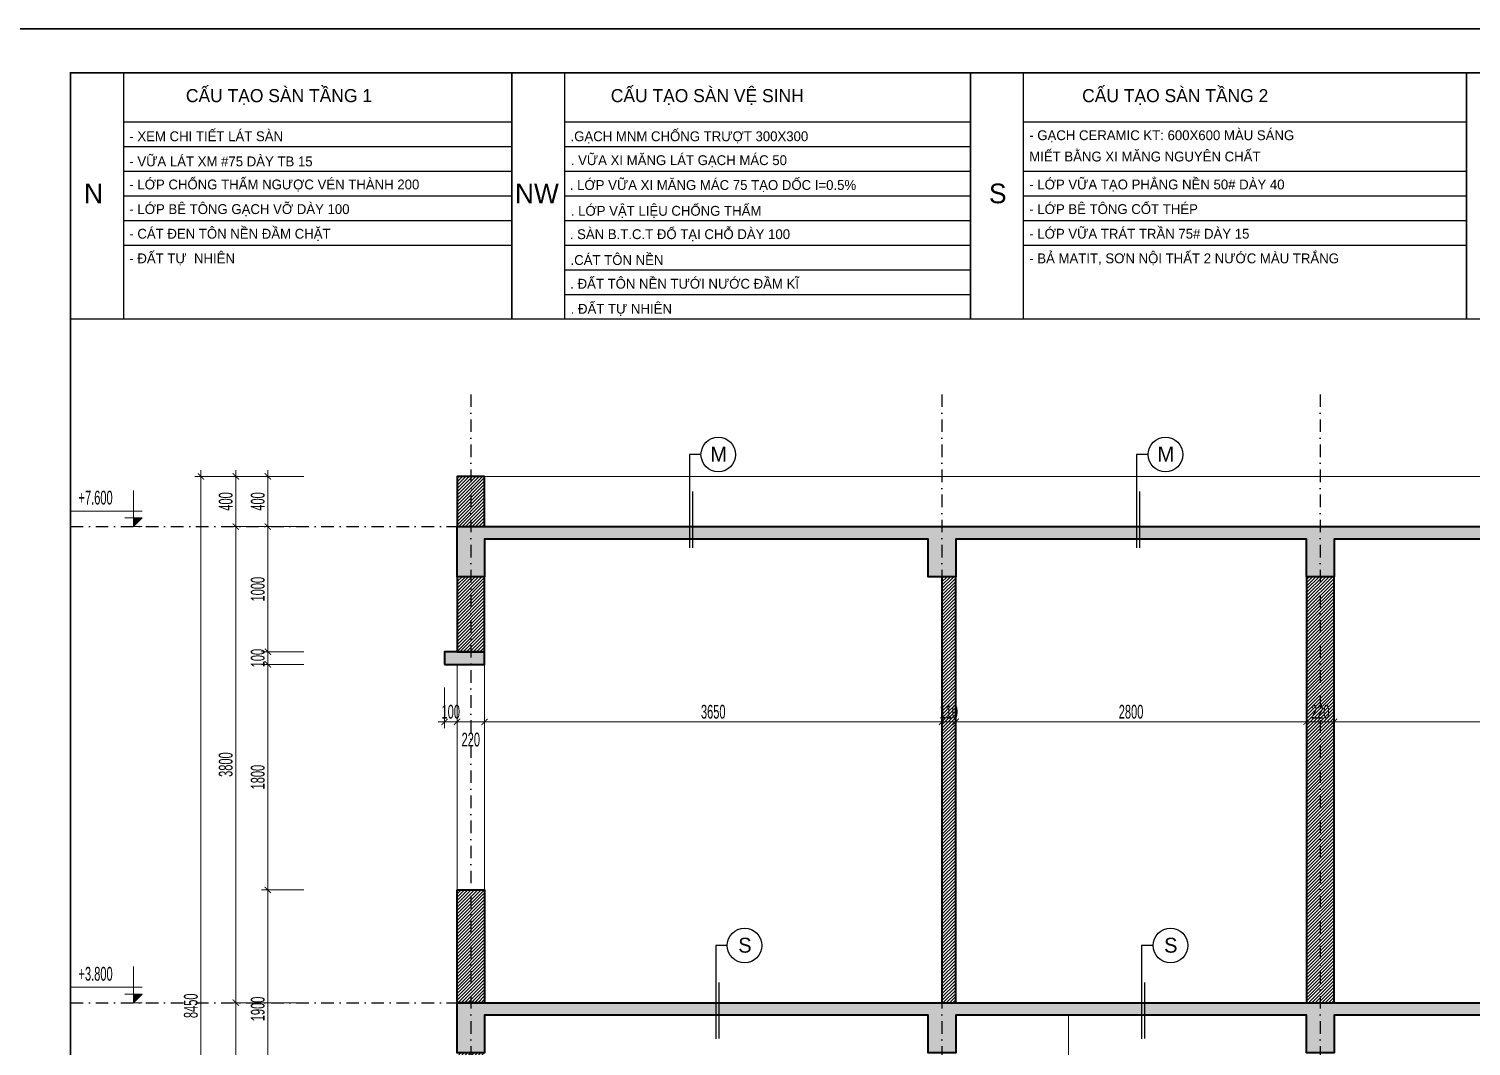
# Model space of a CAD drawing. Header units: inches. Extents: x 274208 to 641690, y -81912 to 129129.
# Drawn here: x 448454 to 459966, y 44655 to 52774 of the extents above; entities that cross this region are included whole.
import ezdxf
from ezdxf.enums import TextEntityAlignment as Align

# ---------------------------------------------------------------- set-up
doc = ezdxf.new("R2010")
doc.units = ezdxf.units.IN
doc.header["$MEASUREMENT"] = 0
doc.header["$PDMODE"] = 3
doc.linetypes.add('DASHDOT', pattern=[1, 0.5, -0.25, 0, -0.25])
for name, color, linetype, lineweight in [('01.Cut', 255, 'Continuous', 35), ('02.Thay', 145, 'Continuous', 20), ('03.Manh', 251, 'Continuous', 13), ('05.Text', 253, 'Continuous', 18), ('06.betong', 2, 'Continuous', 35), ('08.Dim', 156, 'Continuous', 15), ('09.Hatch', 250, 'Continuous', 5), ('11.Khung bo', 32, 'Continuous', 50), ('12.Khung', 36, 'Continuous', 25), ('DIM', 252, 'Continuous', 20), ('DS_Text', 6, 'Continuous', 25)]:
    doc.layers.add(name, color=color, linetype=linetype, lineweight=lineweight)
for name, color, linetype in [('HATCH', 250, 'Continuous'), ('text', 7, 'Continuous'), ('THAY', 8, 'Continuous'), ('TRUC', 250, 'DASHDOT')]:
    doc.layers.add(name, color=color, linetype=linetype)
doc.layers.add('Tpl_Bound', color=1, linetype='Continuous', plot=False)
doc.styles.add('ATVANH', font='')
doc.styles.add('AVANTH', font='')
doc.styles.add('TT5_Text Dim', font='hoatbif.shx', dxfattribs={"width": 0.6})
doc.styles.get('ATVANH').set_extended_font_data('.VnAvantH')
doc.styles.get('AVANTH').set_extended_font_data('.VnAvantH')
doc.dimstyles.new('TT5_Dim 1-50', dxfattribs={"dimscale": 50, "dimtxt": 2.2, "dimasz": 1, "dimexe": 1, "dimexo": 0.5, "dimgap": 0.5, "dimtad": 1, "dimdec": 0, "dimzin": 0, "dimdsep": 46, "dimtxsty": 'TT5_Text Dim', "dimblk": 'ARCHTICK', "dimcen": 0, "dimdle": 1, "dimclrd": 256, "dimclre": 256, "dimclrt": 1, "dimadec": 0, "dimazin": 0, "dimtfac": 0.015, "dimtdec": 0, "dimtix": 1, "dimtmove": 2, "dimatfit": 3, "dimldrblk": 'DOT', "dimfxl": 1, "dimtolj": 1, "dimtzin": 0, "dimlwd": -1, "dimlwe": -1, "dimarcsym": 1})

# ---------------------------------------------------------------- blocks, each defined once
blk = doc.blocks.new('100')
at = {"layer": '11.Khung bo', "const_width": 26.7}
blk.add_lwpolyline([(1860913, -945240), (1860913, -916940), (1896063, -916940), (1896063, -945240)], close=True, dxfattribs=at)
at = {"layer": '12.Khung', "color": 1}
blk.add_lwpolyline([(1901579, -945940), (1901579, -916240), (1859580, -916240), (1859580, -945940)], close=True, dxfattribs=at)
blk = doc.blocks.new('A$C4E7C6F34')
at = {"layer": 'DIM'}
blk.add_hatch(color=256, dxfattribs=at).paths.add_polyline_path([(-38, 0), (-38, 138), (-178, 138)])
for p, q in [((-38, 576), (-38, 0)), ((964, 248), (-178, 248)), ((-178, 138), (101, 138)), ((-178, 138), (-38, 0)), ((-178, 0), (101, 0))]:
    blk.add_line(p, q, dxfattribs=at)
at = {"layer": 'text', "style": 'TT5_Text Dim', "flags": 8}
blk.add_attdef('%%P0.000', text='', height=220, dxfattribs=at).set_placement((102, 461), align=Align.MIDDLE_LEFT)
blk = doc.blocks.new('_ARCHTICK')
at = {"color": 0, "linetype": 'ByBlock', "const_width": 0.15}
blk.add_lwpolyline([(-0.5, -0.5), (0.5, 0.5)], dxfattribs=at)
blk = doc.blocks.new('*D329')
at = {"layer": '08.Dim', "transparency": 16777216}
for p, q in [((450649, 49202), (450312, 49202)), ((450362, 49252), (450362, 48752)), ((450649, 48802), (450312, 48802))]:
    blk.add_line(p, q, dxfattribs=at)
at = {"layer": 'Defpoints', "color": 0, "transparency": 16777216}
for p in [(450674, 49202), (450362, 48802), (450674, 48802)]:
    blk.add_point(p, dxfattribs=at)
at = {"layer": '08.Dim', "transparency": 16777216, "xscale": 50, "yscale": 50, "zscale": 50}
for p, rotation in [((450362, 49202), 90), ((450362, 48802), 270)]:
    blk.add_blockref('_ARCHTICK', p, dxfattribs=dict(at, rotation=rotation))
at = {"layer": '08.Dim', "color": 1, "transparency": 16777216, "insert": (450282, 49002), "char_height": 110, "attachment_point": 5, "rotation": 90, "style": 'TT5_Text Dim'}
blk.add_mtext('\\A1;400', dxfattribs=at)
blk = doc.blocks.new('_DOT')
at = {"color": 1, "linetype": 'ByBlock'}
blk.add_line((-0.5, 0), (-1, 0), dxfattribs=at)
at = {"color": 1, "linetype": 'ByBlock', "const_width": 0.5}
blk.add_lwpolyline([(-0.25, 0, 1), (0.25, 0, 1)], format="xyb", close=True, dxfattribs=at)
blk = doc.blocks.new('*D330')
at = {"layer": '08.Dim', "transparency": 16777216}
for p, q in [((450362, 48852), (450362, 47752)), ((450649, 48802), (450312, 48802)), ((450649, 47802), (450312, 47802))]:
    blk.add_line(p, q, dxfattribs=at)
at = {"layer": 'Defpoints', "color": 0, "transparency": 16777216}
for p in [(450674, 48802), (450362, 47802), (450674, 47802)]:
    blk.add_point(p, dxfattribs=at)
at = {"layer": '08.Dim', "transparency": 16777216, "xscale": 50, "yscale": 50, "zscale": 50}
for p, rotation in [((450362, 48802), 90), ((450362, 47802), 270)]:
    blk.add_blockref('_ARCHTICK', p, dxfattribs=dict(at, rotation=rotation))
at = {"layer": '08.Dim', "color": 1, "transparency": 16777216, "insert": (450282, 48302), "char_height": 110, "attachment_point": 5, "rotation": 90, "style": 'TT5_Text Dim'}
blk.add_mtext('\\A1;1000', dxfattribs=at)
blk = doc.blocks.new('*D331')
at = {"layer": '08.Dim', "transparency": 16777216}
for p, q in [((450649, 47802), (450312, 47802)), ((450362, 47802), (450362, 47852)), ((450362, 47802), (450362, 47702)), ((450649, 47702), (450312, 47702)), ((450362, 47702), (450362, 47652))]:
    blk.add_line(p, q, dxfattribs=at)
at = {"layer": 'Defpoints', "color": 0, "transparency": 16777216}
for p in [(450674, 47802), (450362, 47702), (450674, 47702)]:
    blk.add_point(p, dxfattribs=at)
at = {"layer": '08.Dim', "transparency": 16777216, "xscale": 50, "yscale": 50, "zscale": 50}
for p, rotation in [((450362, 47802), 270), ((450362, 47702), 90)]:
    blk.add_blockref('_ARCHTICK', p, dxfattribs=dict(at, rotation=rotation))
at = {"layer": '08.Dim', "color": 1, "transparency": 16777216, "insert": (450282, 47752), "char_height": 110, "attachment_point": 5, "rotation": 90, "style": 'TT5_Text Dim'}
blk.add_mtext('\\A1;100', dxfattribs=at)
blk = doc.blocks.new('*D332')
at = {"layer": '08.Dim', "transparency": 16777216}
for p, q in [((450649, 47702), (450312, 47702)), ((450362, 47752), (450362, 45852)), ((450649, 45902), (450312, 45902))]:
    blk.add_line(p, q, dxfattribs=at)
at = {"layer": 'Defpoints', "color": 0, "transparency": 16777216}
for p in [(450674, 47702), (450362, 45902), (450674, 45902)]:
    blk.add_point(p, dxfattribs=at)
at = {"layer": '08.Dim', "transparency": 16777216, "xscale": 50, "yscale": 50, "zscale": 50}
for p, rotation in [((450362, 47702), 90), ((450362, 45902), 270)]:
    blk.add_blockref('_ARCHTICK', p, dxfattribs=dict(at, rotation=rotation))
at = {"layer": '08.Dim', "color": 1, "transparency": 16777216, "insert": (450282, 46802), "char_height": 110, "attachment_point": 5, "rotation": 90, "style": 'TT5_Text Dim'}
blk.add_mtext('\\A1;1800', dxfattribs=at)
blk = doc.blocks.new('*D333')
at = {"layer": '08.Dim', "transparency": 16777216}
for p, q in [((450362, 45952), (450362, 43952)), ((450649, 45902), (450312, 45902)), ((450649, 44002), (450312, 44002))]:
    blk.add_line(p, q, dxfattribs=at)
at = {"layer": 'Defpoints', "color": 0, "transparency": 16777216}
for p in [(450674, 45902), (450362, 44002), (450674, 44002)]:
    blk.add_point(p, dxfattribs=at)
at = {"layer": '08.Dim', "transparency": 16777216, "xscale": 50, "yscale": 50, "zscale": 50}
for p, rotation in [((450362, 45902), 90), ((450362, 44002), 270)]:
    blk.add_blockref('_ARCHTICK', p, dxfattribs=dict(at, rotation=rotation))
at = {"layer": '08.Dim', "color": 1, "transparency": 16777216, "insert": (450282, 44952), "char_height": 110, "attachment_point": 5, "rotation": 90, "style": 'TT5_Text Dim'}
blk.add_mtext('\\A1;1900', dxfattribs=at)
blk = doc.blocks.new('*D338')
at = {"layer": '08.Dim', "transparency": 16777216}
for p, q in [((450649, 49202), (450056, 49202)), ((450106, 49252), (450106, 48752)), ((450649, 48802), (450056, 48802))]:
    blk.add_line(p, q, dxfattribs=at)
at = {"layer": 'Defpoints', "color": 0, "transparency": 16777216}
for p in [(450674, 49202), (450106, 48802), (450674, 48802)]:
    blk.add_point(p, dxfattribs=at)
at = {"layer": '08.Dim', "transparency": 16777216, "xscale": 50, "yscale": 50, "zscale": 50}
for p, rotation in [((450106, 49202), 90), ((450106, 48802), 270)]:
    blk.add_blockref('_ARCHTICK', p, dxfattribs=dict(at, rotation=rotation))
at = {"layer": '08.Dim', "color": 1, "transparency": 16777216, "insert": (450026, 49002), "char_height": 110, "attachment_point": 5, "rotation": 90, "style": 'TT5_Text Dim'}
blk.add_mtext('\\A1;400', dxfattribs=at)
blk = doc.blocks.new('*D339')
at = {"layer": '08.Dim', "transparency": 16777216}
for p, q in [((450106, 48852), (450106, 44952)), ((450649, 48802), (450056, 48802)), ((450649, 45002), (450056, 45002))]:
    blk.add_line(p, q, dxfattribs=at)
at = {"layer": 'Defpoints', "color": 0, "transparency": 16777216}
for p in [(450674, 48802), (450106, 45002), (450674, 45002)]:
    blk.add_point(p, dxfattribs=at)
at = {"layer": '08.Dim', "transparency": 16777216, "xscale": 50, "yscale": 50, "zscale": 50}
for p, rotation in [((450106, 48802), 90), ((450106, 45002), 270)]:
    blk.add_blockref('_ARCHTICK', p, dxfattribs=dict(at, rotation=rotation))
at = {"layer": '08.Dim', "color": 1, "transparency": 16777216, "insert": (450026, 46902), "char_height": 110, "attachment_point": 5, "rotation": 90, "style": 'TT5_Text Dim'}
blk.add_mtext('\\A1;3800', dxfattribs=at)
blk = doc.blocks.new('*D340')
at = {"layer": '08.Dim', "transparency": 16777216}
for p, q in [((450106, 45052), (450106, 41152)), ((450649, 45002), (450056, 45002)), ((450649, 41202), (450056, 41202))]:
    blk.add_line(p, q, dxfattribs=at)
at = {"layer": 'Defpoints', "color": 0, "transparency": 16777216}
for p in [(450674, 45002), (450106, 41202), (450674, 41202)]:
    blk.add_point(p, dxfattribs=at)
at = {"layer": '08.Dim', "transparency": 16777216, "xscale": 50, "yscale": 50, "zscale": 50}
for p, rotation in [((450106, 45002), 90), ((450106, 41202), 270)]:
    blk.add_blockref('_ARCHTICK', p, dxfattribs=dict(at, rotation=rotation))
at = {"layer": '08.Dim', "color": 1, "transparency": 16777216, "insert": (450026, 43102), "char_height": 110, "attachment_point": 5, "rotation": 90, "style": 'TT5_Text Dim'}
blk.add_mtext('\\A1;3800', dxfattribs=at)
blk = doc.blocks.new('*D342')
at = {"layer": '08.Dim', "transparency": 16777216}
for p, q in [((450649, 49202), (449778, 49202)), ((449828, 49252), (449828, 40702)), ((450649, 40752), (449778, 40752))]:
    blk.add_line(p, q, dxfattribs=at)
at = {"layer": 'Defpoints', "color": 0, "transparency": 16777216}
for p in [(450674, 49202), (449828, 40752), (450674, 40752)]:
    blk.add_point(p, dxfattribs=at)
at = {"layer": '08.Dim', "transparency": 16777216, "xscale": 50, "yscale": 50, "zscale": 50}
for p, rotation in [((449828, 49202), 90), ((449828, 40752), 270)]:
    blk.add_blockref('_ARCHTICK', p, dxfattribs=dict(at, rotation=rotation))
at = {"layer": '08.Dim', "color": 1, "transparency": 16777216, "insert": (449748, 44977), "char_height": 110, "attachment_point": 5, "rotation": 90, "style": 'TT5_Text Dim'}
blk.add_mtext('\\A1;8450', dxfattribs=at)
blk = doc.blocks.new('*D778')
at = {"layer": '08.Dim', "transparency": 16777216}
for p, q in [((451772, 47516), (451772, 47193)), ((451872, 47516), (451872, 47193)), ((451772, 47243), (451722, 47243)), ((451772, 47243), (451872, 47243)), ((451872, 47243), (451922, 47243))]:
    blk.add_line(p, q, dxfattribs=at)
at = {"layer": 'Defpoints', "color": 0, "transparency": 16777216}
for p in [(451772, 47541), (451872, 47541), (451872, 47243)]:
    blk.add_point(p, dxfattribs=at)
at = {"layer": '08.Dim', "transparency": 16777216, "xscale": 50, "yscale": 50, "zscale": 50}
blk.add_blockref('_ARCHTICK', (451772, 47243), dxfattribs=at)
at = {"layer": '08.Dim', "transparency": 16777216, "xscale": 50, "yscale": 50, "zscale": 50, "rotation": 180}
blk.add_blockref('_ARCHTICK', (451872, 47243), dxfattribs=at)
at = {"layer": '08.Dim', "color": 1, "transparency": 16777216, "insert": (451822, 47323), "char_height": 110, "attachment_point": 5, "style": 'TT5_Text Dim'}
blk.add_mtext('\\A1;100', dxfattribs=at)
blk = doc.blocks.new('*D779')
at = {"layer": '08.Dim', "transparency": 16777216}
for p, q in [((451872, 47516), (451872, 47193)), ((452092, 47516), (452092, 47193)), ((451822, 47243), (452142, 47243))]:
    blk.add_line(p, q, dxfattribs=at)
at = {"layer": 'Defpoints', "color": 0, "transparency": 16777216}
for p in [(451872, 47541), (452092, 47541), (452092, 47243)]:
    blk.add_point(p, dxfattribs=at)
at = {"layer": '08.Dim', "transparency": 16777216, "xscale": 50, "yscale": 50, "zscale": 50, "rotation": 180}
blk.add_blockref('_ARCHTICK', (451872, 47243), dxfattribs=at)
at = {"layer": '08.Dim', "transparency": 16777216, "xscale": 50, "yscale": 50, "zscale": 50}
blk.add_blockref('_ARCHTICK', (452092, 47243), dxfattribs=at)
at = {"layer": '08.Dim', "color": 1, "transparency": 16777216, "insert": (451982, 47101), "char_height": 110, "attachment_point": 5, "style": 'TT5_Text Dim'}
blk.add_mtext('\\A1;220', dxfattribs=at)
blk = doc.blocks.new('*D780')
at = {"layer": '08.Dim', "transparency": 16777216}
for p, q in [((452092, 47516), (452092, 47193)), ((455742, 47516), (455742, 47193)), ((452042, 47243), (455792, 47243))]:
    blk.add_line(p, q, dxfattribs=at)
at = {"layer": 'Defpoints', "color": 0, "transparency": 16777216}
for p in [(452092, 47541), (455742, 47541), (455742, 47243)]:
    blk.add_point(p, dxfattribs=at)
at = {"layer": '08.Dim', "transparency": 16777216, "xscale": 50, "yscale": 50, "zscale": 50, "rotation": 180}
blk.add_blockref('_ARCHTICK', (452092, 47243), dxfattribs=at)
at = {"layer": '08.Dim', "transparency": 16777216, "xscale": 50, "yscale": 50, "zscale": 50}
blk.add_blockref('_ARCHTICK', (455742, 47243), dxfattribs=at)
at = {"layer": '08.Dim', "color": 1, "transparency": 16777216, "insert": (453917, 47323), "char_height": 110, "attachment_point": 5, "style": 'TT5_Text Dim'}
blk.add_mtext('\\A1;3650', dxfattribs=at)
blk = doc.blocks.new('*D781')
at = {"layer": '08.Dim', "transparency": 16777216}
for p, q in [((455742, 47516), (455742, 47193)), ((455852, 47516), (455852, 47193)), ((455742, 47243), (455692, 47243)), ((455742, 47243), (455852, 47243)), ((455852, 47243), (455902, 47243))]:
    blk.add_line(p, q, dxfattribs=at)
at = {"layer": 'Defpoints', "color": 0, "transparency": 16777216}
for p in [(455742, 47541), (455852, 47541), (455852, 47243)]:
    blk.add_point(p, dxfattribs=at)
at = {"layer": '08.Dim', "transparency": 16777216, "xscale": 50, "yscale": 50, "zscale": 50}
blk.add_blockref('_ARCHTICK', (455742, 47243), dxfattribs=at)
at = {"layer": '08.Dim', "transparency": 16777216, "xscale": 50, "yscale": 50, "zscale": 50, "rotation": 180}
blk.add_blockref('_ARCHTICK', (455852, 47243), dxfattribs=at)
at = {"layer": '08.Dim', "color": 1, "transparency": 16777216, "insert": (455797, 47323), "char_height": 110, "attachment_point": 5, "style": 'TT5_Text Dim'}
blk.add_mtext('\\A1;110', dxfattribs=at)
blk = doc.blocks.new('*D782')
at = {"layer": '08.Dim', "transparency": 16777216}
for p, q in [((455852, 47516), (455852, 47193)), ((458652, 47516), (458652, 47193)), ((455802, 47243), (458702, 47243))]:
    blk.add_line(p, q, dxfattribs=at)
at = {"layer": 'Defpoints', "color": 0, "transparency": 16777216}
for p in [(455852, 47541), (458652, 47541), (458652, 47243)]:
    blk.add_point(p, dxfattribs=at)
at = {"layer": '08.Dim', "transparency": 16777216, "xscale": 50, "yscale": 50, "zscale": 50, "rotation": 180}
blk.add_blockref('_ARCHTICK', (455852, 47243), dxfattribs=at)
at = {"layer": '08.Dim', "transparency": 16777216, "xscale": 50, "yscale": 50, "zscale": 50}
blk.add_blockref('_ARCHTICK', (458652, 47243), dxfattribs=at)
at = {"layer": '08.Dim', "color": 1, "transparency": 16777216, "insert": (457252, 47323), "char_height": 110, "attachment_point": 5, "style": 'TT5_Text Dim'}
blk.add_mtext('\\A1;2800', dxfattribs=at)
blk = doc.blocks.new('*D783')
at = {"layer": '08.Dim', "transparency": 16777216}
for p, q in [((458652, 47516), (458652, 47193)), ((458872, 47516), (458872, 47193)), ((458602, 47243), (458922, 47243))]:
    blk.add_line(p, q, dxfattribs=at)
at = {"layer": 'Defpoints', "color": 0, "transparency": 16777216}
for p in [(458652, 47541), (458872, 47541), (458872, 47243)]:
    blk.add_point(p, dxfattribs=at)
at = {"layer": '08.Dim', "transparency": 16777216, "xscale": 50, "yscale": 50, "zscale": 50, "rotation": 180}
blk.add_blockref('_ARCHTICK', (458652, 47243), dxfattribs=at)
at = {"layer": '08.Dim', "transparency": 16777216, "xscale": 50, "yscale": 50, "zscale": 50}
blk.add_blockref('_ARCHTICK', (458872, 47243), dxfattribs=at)
at = {"layer": '08.Dim', "color": 1, "transparency": 16777216, "insert": (458762, 47323), "char_height": 110, "attachment_point": 5, "style": 'TT5_Text Dim'}
blk.add_mtext('\\A1;220', dxfattribs=at)
blk = doc.blocks.new('*D784')
at = {"layer": '08.Dim', "transparency": 16777216}
for p, q in [((458872, 47516), (458872, 47193)), ((461932, 47516), (461932, 47193)), ((458822, 47243), (461982, 47243))]:
    blk.add_line(p, q, dxfattribs=at)
at = {"layer": 'Defpoints', "color": 0, "transparency": 16777216}
for p in [(458872, 47541), (461932, 47541), (461932, 47243)]:
    blk.add_point(p, dxfattribs=at)
at = {"layer": '08.Dim', "transparency": 16777216, "xscale": 50, "yscale": 50, "zscale": 50, "rotation": 180}
blk.add_blockref('_ARCHTICK', (458872, 47243), dxfattribs=at)
at = {"layer": '08.Dim', "transparency": 16777216, "xscale": 50, "yscale": 50, "zscale": 50}
blk.add_blockref('_ARCHTICK', (461932, 47243), dxfattribs=at)
at = {"layer": '08.Dim', "color": 1, "transparency": 16777216, "insert": (460402, 47323), "char_height": 110, "attachment_point": 5, "style": 'TT5_Text Dim'}
blk.add_mtext('\\A1;3060', dxfattribs=at)
blk = doc.blocks.new('chuthk')
at = {"color": 7, "const_width": 20}
blk.add_lwpolyline([(12966, 195927), (12966, 195093)], dxfattribs=at)
at = {"layer": 'DS_Text'}
blk.add_lwpolyline([(13090, 196468), (12920, 196468), (12920, 195093)], dxfattribs=at)
blk.add_circle((13345, 196468), 255, dxfattribs=at)

msp = doc.modelspace()

# ---------------------------------------------------------------- hatches: boundary and pattern name
at = {"layer": '09.Hatch'}
h = msp.add_hatch(dxfattribs=at)
h.set_pattern_fill('ANSI31', color=256, scale=150, style=0)
h.set_pattern_definition([(45, (451872.161, 40751.73), (-13.258252, 13.258252), [])])
h.paths.add_polyline_path([(461932.2, 48801.7), (462152.2, 48801.7), (462152.2, 49201.7), (461932.2, 49201.7)])
h.paths.add_polyline_path([(451872.2, 48801.7), (452092.2, 48801.7), (452092.2, 49201.7), (451872.2, 49201.7)])
h.paths.add_polyline_path([(463762.2, 44701.7), (463872.2, 44701.7), (463872.2, 45101.7), (463762.2, 45101.7)])
h.paths.add_polyline_path([(461932.2, 48351.7), (462152.2, 48351.7), (462152.2, 48401.7), (461932.2, 48401.7)])
h.paths.add_polyline_path([(463872.2, 48601.7), (463982.2, 48601.7), (463982.2, 48201.7), (463872.2, 48201.7)])
h.paths.add_polyline_path([(461932.2, 47801.7), (462152.2, 47801.7), (462152.2, 48101.7), (461932.2, 48101.7)])
h.paths.add_polyline_path([(458652.2, 45001.7), (458872.2, 45001.7), (458872.2, 48401.7), (458652.2, 48401.7)])
h.paths.add_polyline_path([(455742.2, 45001.7), (455852.2, 45001.7), (455852.2, 48401.7), (455742.2, 48401.7)])
h.paths.add_polyline_path([(451872.2, 45901.7), (452092.2, 45901.7), (452092.2, 45001.7), (451872.2, 45001.7)])
h.paths.add_polyline_path([(451872.2, 47801.7), (452092.2, 47801.7), (452092.2, 48401.7), (451872.2, 48401.7)])
h.paths.add_polyline_path([(461932.2, 44001.7), (462152.2, 44001.7), (462152.2, 44601.7), (461932.2, 44601.7)])
h.paths.add_polyline_path([(451872.2, 42101.7), (452092.2, 42101.7), (452092.2, 41201.7), (451872.2, 41201.7)])
h.paths.add_polyline_path([(451872.2, 44001.7), (452092.2, 44001.7), (452092.2, 44601.7), (451872.2, 44601.7)])
h.paths.add_polyline_path([(461932.2, 41101.7), (462152.2, 41101.7), (462152.2, 40751.7), (461932.2, 40751.7)])
h.paths.add_polyline_path([(463152.2, 41101.7), (463372.2, 41101.7), (463372.2, 40751.7), (463152.2, 40751.7)])
h.paths.add_polyline_path([(458652.2, 41101.7), (458872.2, 41101.7), (458872.2, 40751.7), (458652.2, 40751.7)])
h.paths.add_polyline_path([(455632.2, 41101.7), (455852.2, 41101.7), (455852.2, 40751.7), (455632.2, 40751.7)])
h.paths.add_polyline_path([(451872.2, 41101.7), (452092.2, 41101.7), (452092.2, 40751.7), (451872.2, 40751.7)])
h = msp.add_hatch(dxfattribs=at)
h.set_pattern_fill('BTONG1', color=256, scale=10, pattern_type=2)
h.set_pattern_definition([(50, (451772.16, 41101.73), (71.72602, -6.27521), [7.5, -82.5]), (355, (451772.16, 41101.73), (-13.87513, 75.2192), [6, -66]), (100.4514, (451778.14, 41101.21), (57.85094, 68.94395), [6.37402, -70.1142]), (46.1842, (451772.16, 41121.73), (106.7241, -16.5519), [11.25, -123.75]), (96.6356, (451781.05, 41120.35), (93.4663, 97.4118), [9.561, -105.1713]), (351.1842, (451772.16, 41121.73), (93.4662, 97.4119), [9, -99]), (21, (451782.16, 41116.73), (59.6907, -40.2619), [7.5, -82.5]), (326, (451782.16, 41116.73), (24.33153, 72.515), [6, -66]), (71.4514, (451787.135, 41113.375), (84.02226, 32.25305), [6.37402, -70.1142]), (37.5, (451772.16, 41101.73), (1.215986, 33.289385), [0, -65.2, 0, -67, 0, -66.25]), (7.5, (451772.16, 41101.73), (26.30695, 39.44117), [0, -38.2, 0, -63.7, 0, -25.25]), (327.5, (451749.86, 41101.73), (53.382244, -2.255487), [0, -25, 0, -78, 0, -103.5]), (317.5, (451739.86, 41101.73), (58.31862, 10.0105), [0, -32.5, 0, -51.8, 0, -73.5]), (45, (451772.16, 41101.73), (-30.05204, 30.05204), []), (45, (451772.16, 41113.98), (-30.05204, 30.05204), [])])
h.paths.add_polyline_path([(462152.2, 48801.7), (462152.2, 48401.7), (461932.2, 48401.7), (461932.2, 48701.7), (458872.2, 48701.7), (458872.2, 48401.7), (458652.2, 48401.7), (458652.2, 48701.7), (455852.2, 48701.7), (455852.2, 48401.7), (455632.2, 48401.7), (455632.2, 48701.7), (452092.2, 48701.7), (452092.2, 48401.7), (451872.2, 48401.7), (451872.2, 48801.7), (452092.2, 48801.7)])
h.paths.add_polyline_path([(462152.2, 48101.7), (461932.2, 48101.7), (461932.2, 48351.7), (462152.2, 48351.7), (462152.2, 48201.7), (463152.2, 48201.7), (463152.2, 48351.7), (463372.2, 48351.7), (463372.2, 48201.7), (463982.2, 48201.7), (463982.2, 48101.7)])
h.paths.add_polyline_path([(461932.2, 47801.7), (462152.2, 47801.7), (462152.2, 47701.7), (461932.2, 47701.7)])
h.paths.add_polyline_path([(451772.2, 47701.7), (452092.2, 47701.7), (452092.2, 47801.7), (451772.2, 47801.7)])
h.paths.add_polyline_path([(462152.2, 45001.7), (462152.2, 44701.7), (463152.2, 44701.7), (463152.2, 45001.7), (463372.2, 45001.7), (463372.2, 44701.7), (463872.2, 44701.7), (463872.2, 44601.7), (461932.2, 44601.7), (461932.2, 44901.7), (458872.2, 44901.7), (458872.2, 44601.7), (458652.2, 44601.7), (458652.2, 44901.7), (455852.2, 44901.7), (455852.2, 44601.7), (455632.2, 44601.7), (455632.2, 44901.7), (452092.2, 44901.7), (452092.2, 44601.7), (451872.2, 44601.7), (451872.2, 45001.7), (452092.2, 45001.7)])
h.paths.add_polyline_path([(451772.2, 43901.7), (452092.2, 43901.7), (452092.2, 44001.7), (451772.2, 44001.7)])
h.paths.add_polyline_path([(461932.2, 44001.7), (462152.2, 44001.7), (462152.2, 43901.7), (461932.2, 43901.7)])
h.paths.add_polyline_path([(451872.2, 41201.7), (452092.2, 41201.7), (452092.2, 41101.7), (451872.2, 41101.7)])
h.paths.add_polyline_path([(455632.2, 41201.7), (455852.2, 41201.7), (455852.2, 41101.7), (455632.2, 41101.7)])
h.paths.add_polyline_path([(458652.2, 41201.7), (458872.2, 41201.7), (458872.2, 41101.7), (458652.2, 41101.7)])
h.paths.add_polyline_path([(461932.2, 41201.7), (462152.2, 41201.7), (462152.2, 41101.7), (461932.2, 41101.7)])
h.paths.add_polyline_path([(463152.2, 41201.7), (463372.2, 41201.7), (463372.2, 41101.7), (463152.2, 41101.7)])

# ---------------------------------------------------------------- linework, layer by layer
at = {"layer": '01.Cut'}
for points in [[(451872.2, 48801.7), (452092.2, 48801.7), (452092.2, 49201.7), (451872.2, 49201.7)], [(451872.2, 47801.7), (452092.2, 47801.7), (452092.2, 48401.7), (451872.2, 48401.7)], [(455742.2, 45001.7), (455852.2, 45001.7), (455852.2, 48401.7), (455742.2, 48401.7)], [(458652.2, 45001.7), (458872.2, 45001.7), (458872.2, 48401.7), (458652.2, 48401.7)], [(451872.2, 45901.7), (452092.2, 45901.7), (452092.2, 45001.7), (451872.2, 45001.7)]]:
    msp.add_lwpolyline(points, close=True, dxfattribs=at)
at = {"layer": '02.Thay'}
for points in [[(452092.2, 49201.7), (461932.2, 49201.7)], [(456752.2, 43373.2), (456752.2, 44901.7)]]:
    msp.add_lwpolyline(points, dxfattribs=at)
at = {"layer": '03.Manh'}
msp.add_lwpolyline([(451872.2, 47701.7), (452092.2, 47701.7), (452092.2, 45901.7), (451872.2, 45901.7)], close=True, dxfattribs=at)
at = {"layer": '06.betong'}
for points in [[(462152.2, 48801.7), (462152.2, 48401.7), (461932.2, 48401.7), (461932.2, 48701.7), (458872.2, 48701.7), (458872.2, 48401.7), (458652.2, 48401.7), (458652.2, 48701.7), (455852.2, 48701.7), (455852.2, 48401.7), (455632.2, 48401.7), (455632.2, 48701.7), (452092.2, 48701.7), (452092.2, 48401.7), (451872.2, 48401.7), (451872.2, 48801.7), (452092.2, 48801.7), (462152.2, 48801.7)], [(462152.2, 45001.7), (462152.2, 44701.7), (463152.2, 44701.7), (463152.2, 45001.7), (463372.2, 45001.7), (463372.2, 44701.7), (463872.2, 44701.7), (463872.2, 44601.7), (461932.2, 44601.7), (461932.2, 44901.7), (458872.2, 44901.7), (458872.2, 44601.7), (458652.2, 44601.7), (458652.2, 44901.7), (455852.2, 44901.7), (455852.2, 44601.7), (455632.2, 44601.7), (455632.2, 44901.7), (452092.2, 44901.7), (452092.2, 44601.7), (451872.2, 44601.7), (451872.2, 45001.7), (452092.2, 45001.7), (462152.2, 45001.7)]]:
    msp.add_lwpolyline(points, dxfattribs=at)
msp.add_lwpolyline([(451772.2, 47701.7), (452092.2, 47701.7), (452092.2, 47801.7), (451772.2, 47801.7)], close=True, dxfattribs=at)
at = {"layer": 'HATCH'}
for p, q in [((449209.3, 52030.7), (452309.2, 52030.7)), ((452730.7, 52030.7), (455970.5, 52030.7)), ((452730.7, 52030.7), (455970.5, 52030.7)), ((456392, 52030.7), (459928.9, 52030.7)), ((456392, 52030.7), (459928.9, 52030.7)), ((449209.3, 51834.1), (452309.2, 51834.1)), ((452730.7, 51834.1), (455970.5, 51834.1)), ((449209.3, 51637.6), (452309.2, 51637.6)), ((452730.7, 51637.6), (455970.5, 51637.6)), ((456392, 51637.6), (459928.9, 51637.6)), ((449209.3, 51441.1), (452309.2, 51441.1)), ((452730.7, 51441.1), (455970.5, 51441.1)), ((456392, 51441.1), (459928.9, 51441.1)), ((449209.3, 51244.5), (452309.2, 51244.5)), ((452730.7, 51244.5), (455970.5, 51244.5)), ((456392, 51244.5), (459928.9, 51244.5)), ((449209.3, 51048), (452309.2, 51048)), ((452730.7, 51048), (455970.5, 51048)), ((456392, 51048), (459928.9, 51048)), ((452730.7, 50851.5), (455970.5, 50851.5)), ((452730.7, 50654.9), (455970.5, 50654.9))]:
    msp.add_line(p, q, dxfattribs=at)
at = {"layer": 'THAY'}
for p, q in [((449209.3, 52423.7), (449209.3, 50458.4)), ((452730.7, 52423.7), (452730.7, 50458.4)), ((456392, 52423.7), (456392, 50458.4))]:
    msp.add_line(p, q, dxfattribs=at)
for points in [[(448787.8, 50458.4), (452309.2, 50458.4), (452309.2, 52423.7), (448787.8, 52423.7)], [(452309.2, 50458.4), (455970.5, 50458.4), (455970.5, 52423.7), (452309.2, 52423.7)], [(455970.5, 50458.4), (459928.9, 50458.4), (459928.9, 52423.7), (455970.5, 52423.7)], [(459928.9, 50458.4), (463433.5, 50458.4), (463433.5, 52423.7), (459928.9, 52423.7)]]:
    msp.add_lwpolyline(points, close=True, dxfattribs=at)
at = {"layer": 'Tpl_Bound', "color": 1}
msp.add_lwpolyline([(448121.1, 37923.9), (448121.1, 52773.7), (469120.9, 52773.7), (469120.9, 37923.9)], close=True, dxfattribs=at)
at = {"layer": 'TRUC', "ltscale": 200}
for p, q in [((451982.2, 49856.6), (451982.2, 39837.7)), ((455742.2, 49856.6), (455742.2, 39837.7)), ((458762.2, 49856.6), (458762.2, 39837.7))]:
    msp.add_line(p, q, dxfattribs=at)
for points in [[(448787.8, 48801.7), (466362.6, 48801.7)], [(448787.8, 45001.7), (466362.6, 45001.7)]]:
    msp.add_lwpolyline(points, dxfattribs=at)

# ---------------------------------------------------------------- block references
at = {"layer": '05.Text', "xscale": 0.5, "yscale": 0.5, "zscale": 0.5}
msp.add_blockref('100', (-481668.7, 510893.8), dxfattribs=at)
at = {"layer": '08.Dim'}
ref = msp.add_blockref('A$C4E7C6F34', (449269.9, 48801.7), dxfattribs=dict(at, xscale=-0.5, yscale=0.5, zscale=0.5))
ref.add_attrib('%%P0.000', '+7.600', dxfattribs={"layer": 'text', "height": 110, "style": 'TT5_Text Dim', "width": 0.6, "flags": 8}).set_placement((448851, 49032.4), align=Align.MIDDLE_LEFT)
ref = msp.add_blockref('A$C4E7C6F34', (449269.9, 45001.7), dxfattribs=dict(at, xscale=-0.5, yscale=0.5, zscale=0.5))
ref.add_attrib('%%P0.000', '+3.800', dxfattribs={"layer": 'text', "height": 110, "style": 'TT5_Text Dim', "width": 0.6, "flags": 8}).set_placement((448851, 45232.4), align=Align.MIDDLE_LEFT)
at = {"layer": 'DS_Text', "linetype": 'Continuous', "xscale": 0.5416666666666667, "yscale": 0.5416666666666667, "zscale": 0.5416666666666667}
for p in [(446728.9, -57043.7), (450298.2, -57043.7), (446938.8, -60961.9), (450338.1, -60961.9)]:
    msp.add_blockref('chuthk', p, dxfattribs=at)

# ---------------------------------------------------------------- texts
at = {"layer": 'DS_Text', "linetype": 'Continuous', "style": 'AVANTH'}
for s, p in [('M', (453960.2, 49378.8)), ('M', (457529.5, 49378.8)), ('S', (454170, 45460.6)), ('S', (457569.3, 45460.6))]:
    msp.add_text(s, height=119.2, dxfattribs=at).set_placement(p, align=Align.MIDDLE_CENTER)
at = {"layer": 'text', "color": 2, "style": 'ATVANH'}
for s, p in [('cÊu t¹o sµn tÇng 1 ', (449707.9, 52188.7)), ('cÊu t¹o SµN vÖ sinh', (453099.3, 52188.7)), ('cÊu t¹o SµN tÇng 2', (456861.5, 52188.7))]:
    msp.add_text(s, height=104.152, dxfattribs=at).set_placement(p)
at = {"layer": 'text', "style": 'ATVANH'}
for s, height, p in [('- xem chi tiÕt l¸t sµn', 78.613, (449256.6, 51877.1)), ('.G¹CH mnm CHèNG TR¦îT 300X300', 78.613, (452778, 51877.1)), ('- G¹CH CERAMIC KT: 600X600 MµU S¸NG', 78.613, (456439.4, 51885.4)), ('MIÕT B»NG XI M¡NG NGUY£N CHÊT', 78.613, (456439.4, 51715.4)), ('- v÷a l¸t xm #75 dµy tb 15', 78.613, (449256.6, 51676.6)), ('. V÷A XI M¡NG L¸T G¹CH M¸C 50 ', 78.613, (452780.1, 51686.3)), ('- líp chèng thÊm NG¦îC VÐN THµNH 200', 78.613, (449256.6, 51492.4)), ('. líp v÷a xi m¨ng m¸c 75 t¹o dèc i=0.5%%%', 78.613, (452772, 51488.1)), ('- líp V÷A T¹O PH¼NG NÒN 50# DµY 40', 78.613, (456439.4, 51492.4)), ('n', 157.2, (448894.7, 51381.8)), ('nw', 157.23, (452334.4, 51381.8)), ('s', 157.2, (456117.8, 51381.8)), ('- líp bª t«ng g¹ch vì dµy 100', 78.613, (449256.6, 51295.8)), ('. LíP VËT LIÖU CHèNG THÊM', 78.613, (452780.2, 51282)), ('- LíP B£ T¤NG CèT THÐP', 78.613, (456439.4, 51295.8)), ('- c¸t ®en t«n nÒn ®Çm chÆt', 78.613, (449256.6, 51099.3)), ('. sµn b.t.c.t ®æ t¹i chç DµY 100', 78.613, (452772, 51095.7)), ('- LíP V÷A TR¸T TRÇN 75# DµY 15', 78.613, (456439.4, 51099.3)), ('- ®Êt tù  nhiªn', 78.613, (449256.6, 50902.8)), ('- B¶ MATIT, S¥N NéI THÊT 2 N¦íC MµU TR¾NG', 78.613, (456439.4, 50902.8)), ('.C¸T T¤N NÒN', 78.613, (452778, 50889.5)), ('. §ÊT T¤N NÒN T¦íI N¦íC §ÇM KÜ', 78.613, (452775.9, 50700.1)), ('. §ÊT Tù NHI£N', 78.613, (452779.4, 50500.4))]:
    msp.add_text(s, height=height, dxfattribs=at).set_placement(p)

# ---------------------------------------------------------------- dimensions: what is measured, and where the dimension line sits
at = {"layer": '08.Dim'}
for base, p1, p2, picture, middle in [((449828.2, 40751.7), (450673.7, 49201.7), (450673.7, 40751.7), '*D342', (449748.2, 44976.7)), ((450105.6, 48801.7), (450673.7, 49201.7), (450673.7, 48801.7), '*D338', (450025.6, 49001.7)), ((450362.2, 48801.7), (450673.7, 49201.7), (450673.7, 48801.7), '*D329', (450282.2, 49001.7)), ((450105.6, 45001.7), (450673.7, 48801.7), (450673.7, 45001.7), '*D339', (450025.6, 46901.7)), ((450362.2, 47801.7), (450673.7, 48801.7), (450673.7, 47801.7), '*D330', (450282.2, 48301.7)), ((450362.2, 47701.7), (450673.7, 47801.7), (450673.7, 47701.7), '*D331', (450282.2, 47751.7)), ((450362.2, 45901.7), (450673.7, 47701.7), (450673.7, 45901.7), '*D332', (450282.2, 46801.7)), ((450362.2, 44001.7), (450673.7, 45901.7), (450673.7, 44001.7), '*D333', (450282.2, 44951.7)), ((450105.6, 41201.7), (450673.7, 45001.7), (450673.7, 41201.7), '*D340', (450025.6, 43101.7))]:
    dim = msp.add_linear_dim(base=base, p1=p1, p2=p2, angle=90, dimstyle='TT5_Dim 1-50', dxfattribs=at)
    dim.commit()
    dim.dimension.update_dxf_attribs({"geometry": picture, "text_midpoint": middle})
for base, p1, p2, picture, middle in [((451872.2, 47243.3), (451772.2, 47541.1), (451872.2, 47541.1), '*D778', (451822.2, 47323.3)), ((455742.2, 47243.3), (452092.2, 47541.1), (455742.2, 47541.1), '*D780', (453917.2, 47323.3)), ((455852.2, 47243.3), (455742.2, 47541.1), (455852.2, 47541.1), '*D781', (455797.2, 47323.3)), ((458652.2, 47243.3), (455852.2, 47541.1), (458652.2, 47541.1), '*D782', (457252.2, 47323.3)), ((458872.2, 47243.3), (458652.2, 47541.1), (458872.2, 47541.1), '*D783', (458762.2, 47323.3)), ((461932.2, 47243.3), (458872.2, 47541.1), (461932.2, 47541.1), '*D784', (460402.2, 47323.3))]:
    dim = msp.add_linear_dim(base=base, p1=p1, p2=p2, dimstyle='TT5_Dim 1-50', dxfattribs=at)
    dim.commit()
    dim.dimension.update_dxf_attribs({"geometry": picture, "text_midpoint": middle})
dim = msp.add_linear_dim(base=(452092.2, 47243.3), p1=(451872.2, 47541.1), p2=(452092.2, 47541.1), dimstyle='TT5_Dim 1-50', dxfattribs=at)
dim.commit()
dim.dimension.update_dxf_attribs({"geometry": '*D779', "text_midpoint": (451982.2, 47100.6), "dimtype": 160})

doc.saveas('drawing.dxf')
